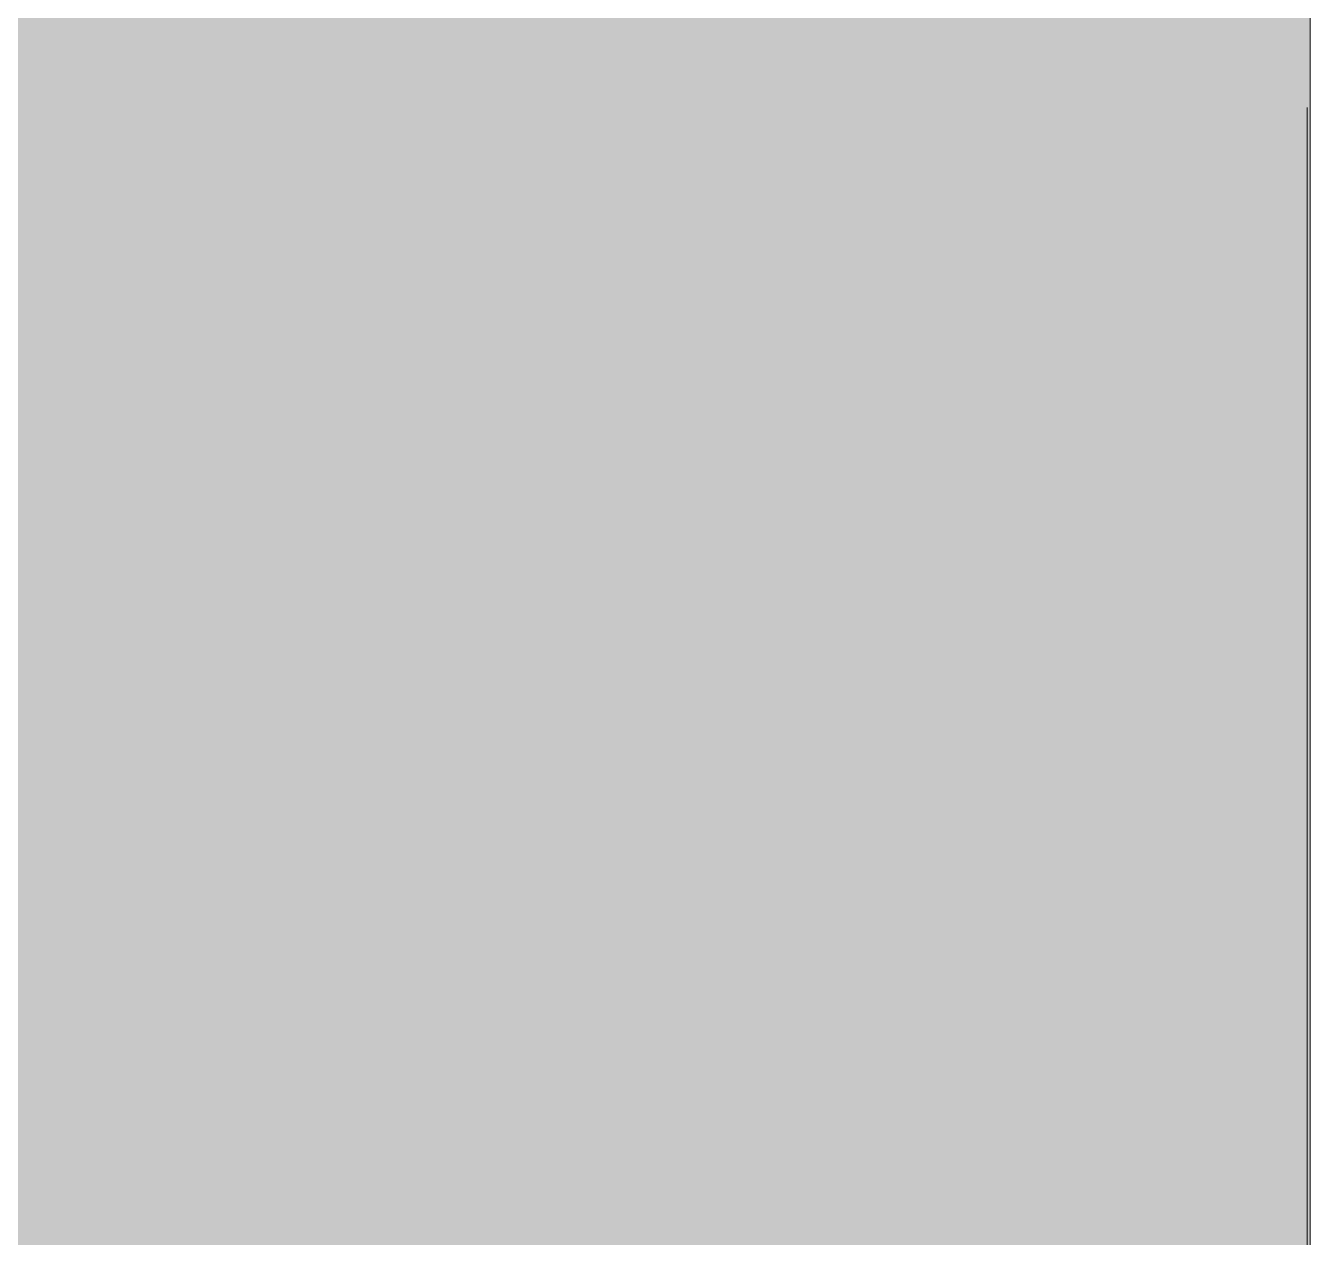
# Model space of a CAD drawing. Header units: millimetres. Extents: x -3817 to 677485, y -22715 to 103890.
# Drawn here: x -308.775 to -305.467, y -19583.926 to -19580.806 of the extents above; entities that cross this region are included whole.
import ezdxf

# ---------------------------------------------------------------- set-up
doc = ezdxf.new("R2010")
doc.units = ezdxf.units.MM
doc.layers.add('PDF _Геометрия', color=7, linetype='Continuous', true_color=0x1d1d1d)
doc.layers.add('PDF _Сплошная заливка', color=7, linetype='Continuous', true_color=0xffffff)

msp = doc.modelspace()

# ---------------------------------------------------------------- hatches: boundary and pattern name
at = {"layer": 'PDF _Сплошная заливка', "transparency": 33554559}
h = msp.add_hatch(color=256, dxfattribs=at)
h.paths.add_polyline_path([(-345.78, -19602.5344), (-305.4665, -19602.5344), (-305.4665, -19522.1436), (-321.3399, -19522.1436), (-321.4108, -19521.6416), (-332.749, -19521.6416), (-332.749, -19522.1436), (-348.7721, -19522.1436), (-348.7721, -19563.087), (-349.087, -19563.087), (-349.087, -19599.7688), (-345.78, -19599.7763), (-345.78, -19601.8635)], flags=0)
h.paths.add_polyline_path([(-332.3553, -19520.4054), (-321.3399, -19520.4054), (-321.4108, -19520.2539), (-332.749, -19520.2539), (-332.749, -19520.4054), (-332.434, -19520.4054)], flags=0)

# ---------------------------------------------------------------- linework, layer by layer
at = {"layer": 'PDF _Геометрия', "color": 253, "lineweight": 9, "true_color": 0xaaaaaa}
msp.add_lwpolyline([(-349.087, -19563.087), (-349.087, -19599.7688), (-345.78, -19599.7688), (-345.78, -19602.5344), (-318.0645, -19602.5344), (-305.4665, -19602.5344), (-305.4665, -19522.1436), (-321.3399, -19522.1436), (-321.3399, -19521.6416)], dxfattribs=at)
at = {"layer": 'PDF _Геометрия', "color": 7, "lineweight": 9}
for points in [[(-305.4743, -19581.0162), (-305.4743, -19584.1073), (-305.4743, -19584.0251), (-305.4743, -19583.9297), (-305.4743, -19583.8277), (-305.4743, -19583.7257), (-305.4743, -19583.6301), (-305.4743, -19583.5477), (-305.4743, -19583.4138), (-305.4743, -19583.32), (-305.4743, -19583.2532), (-305.4743, -19583.2003), (-305.4743, -19583.1484), (-305.4743, -19583.0843), (-305.4743, -19583.0024), (-305.4743, -19582.9175), (-305.4743, -19582.8307), (-305.4743, -19582.7432), (-305.4743, -19582.6561), (-305.4743, -19582.5708), (-305.4743, -19582.4883), (-305.4743, -19582.4099)], [(-305.4743, -19582.3743), (-305.4743, -19582.3742), (-305.4743, -19582.374), (-305.4743, -19582.3738), (-305.4743, -19582.3737), (-305.4743, -19582.3735), (-305.4743, -19582.3733), (-305.4743, -19582.3732), (-305.4743, -19582.373), (-305.4743, -19582.3728), (-305.4743, -19582.3726), (-305.4743, -19582.3725), (-305.4743, -19582.3723), (-305.4743, -19582.3721), (-305.4743, -19582.372), (-305.4743, -19582.3718), (-305.4743, -19582.3716), (-305.4743, -19582.3715), (-305.4743, -19582.3713), (-305.4743, -19582.3711), (-305.4743, -19582.3709), (-305.4743, -19582.3708), (-305.4743, -19582.3706), (-305.4743, -19582.3704), (-305.4743, -19582.3703), (-305.4743, -19582.3701), (-305.4743, -19582.3699), (-305.4743, -19582.3698), (-305.4743, -19582.3696), (-305.4743, -19582.3694), (-305.4743, -19582.3693), (-305.4743, -19582.3691), (-305.4743, -19582.3689), (-305.4743, -19582.3687), (-305.4743, -19582.3686), (-305.4743, -19582.3684), (-305.4743, -19582.3682), (-305.4743, -19582.3681), (-305.4743, -19582.3679), (-305.4743, -19582.3677), (-305.4743, -19582.3676), (-305.4743, -19582.3674), (-305.4743, -19582.3672), (-305.4743, -19582.367), (-305.4743, -19582.3669), (-305.4743, -19582.3667), (-305.4743, -19582.3665), (-305.4743, -19582.3664), (-305.4743, -19582.3662), (-305.4743, -19582.366), (-305.4743, -19582.3659), (-305.4743, -19582.3657), (-305.4743, -19582.3655), (-305.4743, -19582.3654), (-305.4743, -19582.3652), (-305.4743, -19582.3649), (-305.4743, -19582.3648), (-305.4743, -19582.3646), (-305.4743, -19582.3644), (-305.4743, -19582.3642), (-305.4743, -19582.3641), (-305.4743, -19582.3639), (-305.4743, -19582.3637), (-305.4743, -19582.3636), (-305.4743, -19582.3634), (-305.4743, -19582.3632), (-305.4743, -19582.3631), (-305.4743, -19582.3629), (-305.4743, -19582.3627), (-305.4743, -19582.3626), (-305.4743, -19582.3624), (-305.4743, -19582.3621), (-305.4743, -19582.362), (-305.4743, -19582.3618), (-305.4743, -19582.3616), (-305.4743, -19582.3615), (-305.4743, -19582.3613), (-305.4743, -19582.3611), (-305.4743, -19582.3609), (-305.4743, -19582.3608), (-305.4743, -19582.3606), (-305.4743, -19582.3604), (-305.4743, -19582.3603), (-305.4743, -19582.3601), (-305.4743, -19582.3598), (-305.4743, -19582.3597), (-305.4743, -19582.3595), (-305.4743, -19582.3593), (-305.4743, -19582.3592), (-305.4743, -19582.359), (-305.4743, -19582.3588), (-305.4743, -19582.3587), (-305.4743, -19582.3585), (-305.4743, -19582.3583), (-305.4743, -19582.3581), (-305.4743, -19582.3579), (-305.4743, -19582.3577), (-305.4743, -19582.3576), (-305.4743, -19582.3574), (-305.4743, -19582.3572), (-305.4743, -19582.357), (-305.4743, -19582.3569), (-305.4743, -19582.3567), (-305.4743, -19582.3565), (-305.4743, -19582.3563), (-305.4743, -19582.3561), (-305.4743, -19582.3559), (-305.4743, -19582.3558), (-305.4743, -19582.3556), (-305.4743, -19582.3554), (-305.4743, -19582.3553), (-305.4743, -19582.355), (-305.4743, -19582.3548), (-305.4743, -19582.3547), (-305.4743, -19582.3545), (-305.4743, -19582.3543), (-305.4743, -19582.3542), (-305.4743, -19582.354), (-305.4743, -19582.3537), (-305.4743, -19582.3536), (-305.4743, -19582.3534), (-305.4743, -19582.3532), (-305.4743, -19582.3531), (-305.4743, -19582.3529), (-305.4743, -19582.3527), (-305.4743, -19582.3525), (-305.4743, -19582.3523), (-305.4743, -19582.3521), (-305.4743, -19582.352), (-305.4743, -19582.3518), (-305.4743, -19582.3516), (-305.4743, -19582.3514), (-305.4743, -19582.3512), (-305.4743, -19582.351), (-305.4743, -19582.3509), (-305.4743, -19582.3507), (-305.4743, -19582.3505), (-305.4743, -19582.3503), (-305.4743, -19582.3501), (-305.4743, -19582.3499), (-305.4743, -19582.3498), (-305.4743, -19582.3496), (-305.4743, -19582.3494), (-305.4743, -19582.3492), (-305.4743, -19582.349), (-305.4743, -19582.3488), (-305.4743, -19582.3487), (-305.4743, -19582.3485), (-305.4743, -19582.3483), (-305.4743, -19582.3481), (-305.4743, -19582.3479), (-305.4743, -19582.3477), (-305.4743, -19582.3475), (-305.4743, -19582.3474), (-305.4743, -19582.3471), (-305.4743, -19582.347), (-305.4743, -19582.3468), (-305.4743, -19582.3466), (-305.4743, -19582.3464), (-305.4743, -19582.3462), (-305.4743, -19582.346), (-305.4743, -19582.3459), (-305.4743, -19582.3457), (-305.4743, -19582.3455), (-305.4743, -19582.3453), (-305.4743, -19582.3451), (-305.4743, -19582.3449), (-305.4743, -19582.3448), (-305.4743, -19582.3445), (-305.4743, -19582.3443), (-305.4743, -19582.3442), (-305.4743, -19582.344), (-305.4743, -19582.3438), (-305.4743, -19582.3436), (-305.4743, -19582.3434), (-305.4743, -19582.3432), (-305.4743, -19582.3431), (-305.4743, -19582.3429), (-305.4743, -19582.3426), (-305.4743, -19582.3425), (-305.4743, -19582.3423), (-305.4743, -19582.3421), (-305.4743, -19582.3419), (-305.4743, -19582.3417), (-305.4743, -19582.3415), (-305.4743, -19582.3414), (-305.4743, -19582.3411), (-305.4743, -19582.3409), (-305.4743, -19582.3408), (-305.4743, -19582.3406), (-305.4743, -19582.3403), (-305.4743, -19582.3402), (-305.4743, -19582.34), (-305.4743, -19582.3398), (-305.4743, -19582.3396), (-305.4743, -19582.3394), (-305.4743, -19582.3392), (-305.4743, -19582.3391), (-305.4743, -19582.3388), (-305.4743, -19582.3386), (-305.4743, -19582.3385), (-305.4743, -19582.3383), (-305.4743, -19582.3381), (-305.4743, -19582.3379), (-305.4743, -19582.3377), (-305.4743, -19582.3375), (-305.4743, -19582.3373), (-305.4743, -19582.3371), (-305.4743, -19582.337), (-305.4743, -19582.3367), (-305.4743, -19582.3365), (-305.4743, -19582.3364), (-305.4743, -19582.3362), (-305.4743, -19582.3359), (-305.4743, -19582.3358), (-305.4743, -19582.3356), (-305.4743, -19582.3354), (-305.4743, -19582.3352), (-305.4743, -19582.335), (-305.4743, -19582.3348), (-305.4743, -19582.3346), (-305.4743, -19582.3344), (-305.4743, -19582.3342), (-305.4743, -19582.3341), (-305.4743, -19582.3338), (-305.4743, -19582.3336), (-305.4743, -19582.3335), (-305.4743, -19582.3332), (-305.4743, -19582.3331), (-305.4743, -19582.3329), (-305.4743, -19582.3326), (-305.4743, -19582.3325), (-305.4743, -19582.3323), (-305.4743, -19582.3321), (-305.4743, -19582.3319), (-305.4743, -19582.3317), (-305.4743, -19582.3315), (-305.4743, -19582.3313), (-305.4743, -19582.3311), (-305.4743, -19582.3309), (-305.4743, -19582.3307), (-305.4743, -19582.3305), (-305.4743, -19582.3303), (-305.4743, -19582.3301), (-305.4743, -19582.3299), (-305.4743, -19582.3297), (-305.4743, -19582.3295), (-305.4743, -19582.3293), (-305.4743, -19582.3292), (-305.4743, -19582.3289), (-305.4743, -19582.3287), (-305.4743, -19582.3286), (-305.4743, -19582.3283), (-305.4743, -19582.3281), (-305.4743, -19582.328), (-305.4743, -19582.3277), (-305.4743, -19582.3275), (-305.4743, -19582.3274), (-305.4743, -19582.3271), (-305.4743, -19582.3269), (-305.4743, -19582.3268), (-305.4743, -19582.3265), (-305.4743, -19582.3264), (-305.4743, -19582.3262), (-305.4743, -19582.3259), (-305.4743, -19582.3258), (-305.4743, -19582.3256), (-305.4743, -19582.3253), (-305.4743, -19582.3252), (-305.4743, -19582.325), (-305.4743, -19582.3247), (-305.4743, -19582.3246), (-305.4743, -19582.3243), (-305.4743, -19582.3242), (-305.4743, -19582.324), (-305.4743, -19582.3237), (-305.4743, -19582.3236), (-305.4743, -19582.3234), (-305.4743, -19582.3231), (-305.4743, -19582.323), (-305.4743, -19582.3228), (-305.4743, -19582.3225), (-305.4743, -19582.3224), (-305.4743, -19582.3221), (-305.4743, -19582.3219), (-305.4743, -19582.3218), (-305.4743, -19582.3215), (-305.4743, -19582.3214), (-305.4743, -19582.3211), (-305.4743, -19582.3209), (-305.4743, -19582.3208), (-305.4743, -19582.3205), (-305.4743, -19582.3203), (-305.4743, -19582.3202), (-305.4743, -19582.3199), (-305.4743, -19582.3197), (-305.4743, -19582.3195), (-305.4743, -19582.3193), (-305.4743, -19582.3192), (-305.4743, -19582.3189), (-305.4743, -19582.3187), (-305.4743, -19582.3185), (-305.4743, -19582.3183), (-305.4743, -19582.3181), (-305.4743, -19582.3179), (-305.4743, -19582.3177), (-305.4743, -19582.3175), (-305.4743, -19582.3173), (-305.4743, -19582.3171), (-305.4743, -19582.3169), (-305.4743, -19582.3167), (-305.4743, -19582.3164), (-305.4743, -19582.3163), (-305.4743, -19582.316), (-305.4743, -19582.3158), (-305.4743, -19582.3157), (-305.4743, -19582.3154), (-305.4743, -19582.3153), (-305.4743, -19582.315), (-305.4743, -19582.3148), (-305.4743, -19582.3147), (-305.4743, -19582.3144), (-305.4743, -19582.3142), (-305.4743, -19582.314), (-305.4743, -19582.3138), (-305.4743, -19582.3136), (-305.4743, -19582.3134), (-305.4743, -19582.3131), (-305.4743, -19582.313), (-305.4743, -19582.3128), (-305.4743, -19582.3125), (-305.4743, -19582.3124), (-305.4743, -19582.3121), (-305.4743, -19582.3119), (-305.4743, -19582.3117), (-305.4743, -19582.3115), (-305.4743, -19582.3113), (-305.4743, -19582.3111), (-305.4743, -19582.3109), (-305.4743, -19582.3107), (-305.4743, -19582.3105), (-305.4743, -19582.3103), (-305.4743, -19582.3101), (-305.4743, -19582.3098), (-305.4743, -19582.3097), (-305.4743, -19582.3094), (-305.4743, -19582.3092), (-305.4743, -19582.309), (-305.4743, -19582.3088), (-305.4743, -19582.3086), (-305.4743, -19582.3084), (-305.4743, -19582.3082), (-305.4743, -19582.308), (-305.4743, -19582.3078), (-305.4743, -19582.3075), (-305.4743, -19582.3074), (-305.4743, -19582.3071), (-305.4743, -19582.3069), (-305.4743, -19582.3067), (-305.4743, -19582.3065), (-305.4743, -19582.3063), (-305.4743, -19582.3061), (-305.4743, -19582.3058), (-305.4743, -19582.3057), (-305.4743, -19582.3054), (-305.4743, -19582.3052), (-305.4743, -19582.305), (-305.4743, -19582.3048), (-305.4743, -19582.3046), (-305.4743, -19582.3044), (-305.4743, -19582.3041), (-305.4743, -19582.304), (-305.4743, -19582.3037), (-305.4743, -19582.3036), (-305.4743, -19582.3033), (-305.4743, -19582.3031), (-305.4743, -19582.3029), (-305.4743, -19582.3027), (-305.4743, -19582.3025), (-305.4743, -19582.3023), (-305.4743, -19582.302), (-305.4743, -19582.3019), (-305.4743, -19582.3016), (-305.4743, -19582.3014), (-305.4743, -19582.3012), (-305.4743, -19582.301), (-305.4743, -19582.3008), (-305.4743, -19582.3006), (-305.4743, -19582.3003), (-305.4743, -19582.3002), (-305.4743, -19582.2999), (-305.4743, -19582.2997), (-305.4743, -19582.2995), (-305.4743, -19582.2993), (-305.4743, -19582.2991), (-305.4743, -19582.2989), (-305.4743, -19582.2986), (-305.4743, -19582.2985), (-305.4743, -19582.2982), (-305.4743, -19582.298), (-305.4743, -19582.2978), (-305.4743, -19582.2975), (-305.4743, -19582.2974), (-305.4743, -19582.2971), (-305.4743, -19582.2969), (-305.4743, -19582.2967), (-305.4743, -19582.2965), (-305.4743, -19582.2963), (-305.4743, -19582.2961), (-305.4743, -19582.2958), (-305.4743, -19582.2957), (-305.4743, -19582.2954), (-305.4743, -19582.2952), (-305.4743, -19582.295), (-305.4743, -19582.2947), (-305.4743, -19582.2946), (-305.4743, -19582.2943), (-305.4743, -19582.2941), (-305.4743, -19582.2939), (-305.4743, -19582.2937), (-305.4743, -19582.2935), (-305.4743, -19582.2932), (-305.4743, -19582.293), (-305.4743, -19582.2928), (-305.4743, -19582.2926), (-305.4743, -19582.2924), (-305.4743, -19582.2922), (-305.4743, -19582.2919), (-305.4743, -19582.2917), (-305.4743, -19582.2915), (-305.4743, -19582.2913), (-305.4743, -19582.2911), (-305.4743, -19582.2908), (-305.4743, -19582.2907), (-305.4743, -19582.2904), (-305.4743, -19582.2902), (-305.4743, -19582.29), (-305.4743, -19582.2897), (-305.4743, -19582.2896), (-305.4743, -19582.2893), (-305.4743, -19582.2891), (-305.4743, -19582.2889), (-305.4743, -19582.2886), (-305.4743, -19582.2885), (-305.4743, -19582.2882), (-305.4743, -19582.288), (-305.4743, -19582.2878), (-305.4743, -19582.2875), (-305.4743, -19582.2874), (-305.4743, -19582.2871), (-305.4743, -19582.2869), (-305.4743, -19582.2867), (-305.4743, -19582.2864), (-305.4743, -19582.2863), (-305.4743, -19582.286), (-305.4743, -19582.2858), (-305.4743, -19582.2856), (-305.4743, -19582.2853), (-305.4743, -19582.2852), (-305.4743, -19582.2849), (-305.4743, -19582.2846), (-305.4743, -19582.2845), (-305.4743, -19582.2842), (-305.4743, -19582.2841), (-305.4743, -19582.2838), (-305.4743, -19582.2835), (-305.4743, -19582.2834), (-305.4743, -19582.2831), (-305.4743, -19582.283), (-305.4743, -19582.2827), (-305.4743, -19582.2824), (-305.4743, -19582.2823), (-305.4743, -19582.282), (-305.4743, -19582.2818), (-305.4743, -19582.2816), (-305.4743, -19582.2813), (-305.4743, -19582.2812), (-305.4743, -19582.2809), (-305.4743, -19582.2807), (-305.4743, -19582.2805), (-305.4743, -19582.2802), (-305.4743, -19582.28), (-305.4743, -19582.2798), (-305.4743, -19582.2796), (-305.4743, -19582.2793), (-305.4743, -19582.2791), (-305.4743, -19582.2789), (-305.4743, -19582.2786), (-305.4743, -19582.2785), (-305.4743, -19582.2782), (-305.4743, -19582.278), (-305.4743, -19582.2778), (-305.4743, -19582.2775), (-305.4743, -19582.2774), (-305.4743, -19582.2771), (-305.4743, -19582.2769), (-305.4743, -19582.2767), (-305.4743, -19582.2764), (-305.4743, -19582.2762), (-305.4743, -19582.276), (-305.4743, -19582.2757), (-305.4743, -19582.2755), (-305.4743, -19582.2753), (-305.4743, -19582.2751), (-305.4743, -19582.2748), (-305.4743, -19582.2746), (-305.4743, -19582.2744), (-305.4743, -19582.2741), (-305.4743, -19582.274), (-305.4743, -19582.2737), (-305.4743, -19582.2735), (-305.4743, -19582.2733), (-305.4743, -19582.273), (-305.4743, -19582.2728), (-305.4743, -19582.2725), (-305.4743, -19582.2724), (-305.4743, -19582.2721), (-305.4743, -19582.2718), (-305.4743, -19582.2717), (-305.4743, -19582.2714), (-305.4743, -19582.2712), (-305.4743, -19582.271), (-305.4743, -19582.2707), (-305.4743, -19582.2705), (-305.4743, -19582.2703), (-305.4743, -19582.2701), (-305.4743, -19582.2698), (-305.4743, -19582.2696), (-305.4743, -19582.2694), (-305.4743, -19582.2691), (-305.4743, -19582.2689), (-305.4743, -19582.2687), (-305.4743, -19582.2685), (-305.4743, -19582.2682), (-305.4743, -19582.268), (-305.4743, -19582.2678), (-305.4743, -19582.2675), (-305.4743, -19582.2673), (-305.4743, -19582.2671), (-305.4743, -19582.2668), (-305.4743, -19582.2666), (-305.4743, -19582.2664), (-305.4743, -19582.2672), (-305.4743, -19582.268), (-305.4743, -19582.2688), (-305.4743, -19582.2696), (-305.4743, -19582.2704), (-305.4743, -19582.2713), (-305.4743, -19582.272), (-305.4743, -19582.2729), (-305.4743, -19582.2736), (-305.4743, -19582.2745), (-305.4743, -19582.2752), (-305.4743, -19582.2761), (-305.4743, -19582.2769), (-305.4743, -19582.2776), (-305.4743, -19582.2785), (-305.4743, -19582.2792), (-305.4743, -19582.28), (-305.4743, -19582.2808), (-305.4743, -19582.2816), (-305.4743, -19582.2824), (-305.4743, -19582.2832), (-305.4743, -19582.284), (-305.4743, -19582.2847), (-305.4743, -19582.2855), (-305.4743, -19582.2863), (-305.4743, -19582.2871), (-305.4743, -19582.2879), (-305.4743, -19582.2886), (-305.4743, -19582.2894), (-305.4743, -19582.2902), (-305.4743, -19582.2909), (-305.4743, -19582.2918), (-305.4743, -19582.2925), (-305.4743, -19582.2933), (-305.4743, -19582.2941), (-305.4743, -19582.2948), (-305.4743, -19582.2956), (-305.4743, -19582.2963), (-305.4743, -19582.2971), (-305.4743, -19582.2979), (-305.4743, -19582.2986), (-305.4743, -19582.2994), (-305.4743, -19582.3001), (-305.4743, -19582.3008), (-305.4743, -19582.3016), (-305.4743, -19582.3024), (-305.4743, -19582.3031), (-305.4743, -19582.3039), (-305.4743, -19582.3047), (-305.4743, -19582.3053), (-305.4743, -19582.3061), (-305.4743, -19582.3069), (-305.4743, -19582.3076), (-305.4743, -19582.3083), (-305.4743, -19582.3091), (-305.4743, -19582.3098), (-305.4743, -19582.3105), (-305.4743, -19582.3113), (-305.4743, -19582.312), (-305.4743, -19582.3127), (-305.4743, -19582.3135), (-305.4743, -19582.3142), (-305.4743, -19582.3149), (-305.4743, -19582.3157), (-305.4743, -19582.3164), (-305.4743, -19582.3171), (-305.4743, -19582.3178), (-305.4743, -19582.3186), (-305.4743, -19582.3192), (-305.4743, -19582.32), (-305.4743, -19582.3207), (-305.4743, -19582.3214), (-305.4743, -19582.3221), (-305.4743, -19582.3228), (-305.4743, -19582.3236), (-305.4743, -19582.3242), (-305.4743, -19582.3249), (-305.4743, -19582.3257), (-305.4743, -19582.3264), (-305.4743, -19582.327), (-305.4743, -19582.3278), (-305.4743, -19582.3285), (-305.4743, -19582.3292), (-305.4743, -19582.3298), (-305.4743, -19582.3305), (-305.4743, -19582.3313), (-305.4743, -19582.332), (-305.4743, -19582.3326), (-305.4743, -19582.3333), (-305.4743, -19582.334), (-305.4743, -19582.3347), (-305.4743, -19582.3353), (-305.4743, -19582.336), (-305.4743, -19582.3367), (-305.4743, -19582.3374), (-305.4743, -19582.3381), (-305.4743, -19582.3387), (-305.4743, -19582.3394), (-305.4743, -19582.3401), (-305.4743, -19582.3408), (-305.4743, -19582.3414), (-305.4743, -19582.3421), (-305.4743, -19582.3428), (-305.4743, -19582.3435), (-305.4743, -19582.3442), (-305.4743, -19582.3448), (-305.4743, -19582.3454), (-305.4743, -19582.3461), (-305.4743, -19582.3468), (-305.4743, -19582.3475), (-305.4743, -19582.3481), (-305.4743, -19582.3487), (-305.4743, -19582.3494), (-305.4743, -19582.35), (-305.4743, -19582.3507), (-305.4743, -19582.3514), (-305.4743, -19582.352), (-305.4743, -19582.3526), (-305.4743, -19582.3533), (-305.4743, -19582.3539), (-305.4743, -19582.3546), (-305.4743, -19582.3552), (-305.4743, -19582.3559), (-305.4743, -19582.3565), (-305.4743, -19582.3571), (-305.4743, -19582.3577), (-305.4743, -19582.3584), (-305.4743, -19582.359), (-305.4743, -19582.3596), (-305.4743, -19582.3603), (-305.4743, -19582.3609), (-305.4743, -19582.3615), (-305.4743, -19582.3621), (-305.4743, -19582.3627), (-305.4743, -19582.3634), (-305.4743, -19582.364), (-305.4743, -19582.3646), (-305.4743, -19582.3652), (-305.4743, -19582.3659), (-305.4743, -19582.3665), (-305.4743, -19582.367), (-305.4743, -19582.3676), (-305.4743, -19582.3682), (-305.4743, -19582.3688), (-305.4743, -19582.3694), (-305.4743, -19582.3701), (-305.4743, -19582.3707), (-305.4743, -19582.3713), (-305.4743, -19582.3719), (-305.4743, -19582.3725), (-305.4743, -19582.3731), (-305.4743, -19582.3737), (-305.4743, -19582.3743), (-305.4743, -19582.3748), (-305.4743, -19582.3754), (-305.4743, -19582.3759), (-305.4743, -19582.3765), (-305.4743, -19582.3771), (-305.4743, -19582.3777), (-305.4743, -19582.3783), (-305.4743, -19582.3789), (-305.4743, -19582.3794), (-305.4743, -19582.38), (-305.4743, -19582.3806), (-305.4743, -19582.3812), (-305.4743, -19582.3817), (-305.4743, -19582.3823), (-305.4743, -19582.3829), (-305.4743, -19582.3834), (-305.4743, -19582.384), (-305.4743, -19582.3846), (-305.4743, -19582.3851), (-305.4743, -19582.3857), (-305.4743, -19582.3862), (-305.4743, -19582.3868), (-305.4743, -19582.3873), (-305.4743, -19582.3879), (-305.4743, -19582.3884), (-305.4743, -19582.389), (-305.4743, -19582.3895), (-305.4743, -19582.3901), (-305.4743, -19582.3906), (-305.4743, -19582.3911), (-305.4743, -19582.3917), (-305.4743, -19582.3922), (-305.4743, -19582.3927), (-305.4743, -19582.3933), (-305.4743, -19582.3938), (-305.4743, -19582.3943), (-305.4743, -19582.3949), (-305.4743, -19582.3954), (-305.4743, -19582.396), (-305.4743, -19582.3965), (-305.4743, -19582.397), (-305.4743, -19582.3975), (-305.4743, -19582.398), (-305.4743, -19582.3986), (-305.4743, -19582.3991), (-305.4743, -19582.3996), (-305.4743, -19582.4001), (-305.4743, -19582.4006), (-305.4743, -19582.4011), (-305.4743, -19582.4016), (-305.4743, -19582.4021), (-305.4743, -19582.4027), (-305.4743, -19582.4032), (-305.4743, -19582.4036), (-305.4743, -19582.4041), (-305.4743, -19582.4046), (-305.4743, -19582.4051), (-305.4743, -19582.4056), (-305.4743, -19582.4061), (-305.4743, -19582.4065), (-305.4743, -19582.4071), (-305.4743, -19582.4076), (-305.4743, -19582.4081), (-305.4743, -19582.4085), (-305.4743, -19582.409), (-305.4743, -19582.4095), (-305.4743, -19582.4099), (-305.4743, -19582.4883), (-305.4743, -19582.5708), (-305.4743, -19582.6561), (-305.4743, -19582.7432), (-305.4743, -19582.8307), (-305.4743, -19582.9175), (-305.4743, -19583.0024), (-305.4743, -19583.0843), (-305.4743, -19583.1484), (-305.4743, -19583.2003), (-305.4743, -19583.2532), (-305.4743, -19583.32), (-305.4743, -19583.4138), (-305.4743, -19583.5477), (-305.4743, -19583.5482), (-305.4743, -19583.5487), (-305.4743, -19583.5491), (-305.4743, -19583.5496), (-305.4743, -19583.55), (-305.4743, -19583.5505), (-305.4743, -19583.551), (-305.4743, -19583.5514), (-305.4743, -19583.5519), (-305.4743, -19583.5523), (-305.4743, -19583.5528), (-305.4743, -19583.5532), (-305.4743, -19583.5538), (-305.4743, -19583.5542), (-305.4743, -19583.5547), (-305.4743, -19583.5552), (-305.4743, -19583.5556), (-305.4743, -19583.5561), (-305.4743, -19583.5566), (-305.4743, -19583.5571), (-305.4743, -19583.5575), (-305.4743, -19583.558), (-305.4743, -19583.5585), (-305.4743, -19583.5589), (-305.4743, -19583.5594), (-305.4743, -19583.5599), (-305.4743, -19583.5604), (-305.4743, -19583.5609), (-305.4743, -19583.5613), (-305.4743, -19583.5618), (-305.4743, -19583.5623), (-305.4743, -19583.5627), (-305.4743, -19583.5633), (-305.4743, -19583.5638), (-305.4743, -19583.5642), (-305.4743, -19583.5647), (-305.4743, -19583.5652), (-305.4743, -19583.5657), (-305.4743, -19583.5661), (-305.4743, -19583.5666), (-305.4743, -19583.5672), (-305.4743, -19583.5677), (-305.4743, -19583.5681), (-305.4743, -19583.5686), (-305.4743, -19583.5691), (-305.4743, -19583.5696), (-305.4743, -19583.5701), (-305.4743, -19583.5705), (-305.4743, -19583.571), (-305.4743, -19583.5716), (-305.4743, -19583.5721), (-305.4743, -19583.5726), (-305.4743, -19583.573), (-305.4743, -19583.5735), (-305.4743, -19583.574), (-305.4743, -19583.5745), (-305.4743, -19583.575), (-305.4743, -19583.5755), (-305.4743, -19583.5761), (-305.4743, -19583.5766), (-305.4743, -19583.5771), (-305.4743, -19583.5775), (-305.4743, -19583.578), (-305.4743, -19583.5785), (-305.4743, -19583.579), (-305.4743, -19583.5795), (-305.4743, -19583.58), (-305.4743, -19583.5805), (-305.4743, -19583.5811), (-305.4743, -19583.5816), (-305.4743, -19583.5821), (-305.4743, -19583.5826), (-305.4743, -19583.5831), (-305.4743, -19583.5836), (-305.4743, -19583.5841), (-305.4743, -19583.5846), (-305.4743, -19583.5851), (-305.4743, -19583.5856), (-305.4743, -19583.5861), (-305.4743, -19583.5866), (-305.4743, -19583.5872), (-305.4743, -19583.5877), (-305.4743, -19583.5883), (-305.4743, -19583.5888), (-305.4743, -19583.5893), (-305.4743, -19583.5898), (-305.4743, -19583.5903), (-305.4743, -19583.5908), (-305.4743, -19583.5913), (-305.4743, -19583.5918), (-305.4743, -19583.5924), (-305.4743, -19583.5929), (-305.4743, -19583.5934), (-305.4743, -19583.5939), (-305.4743, -19583.5944), (-305.4743, -19583.595), (-305.4743, -19583.5955), (-305.4743, -19583.5961), (-305.4743, -19583.5966), (-305.4743, -19583.5971), (-305.4743, -19583.5976), (-305.4743, -19583.5982), (-305.4743, -19583.5987), (-305.4743, -19583.5992), (-305.4743, -19583.5997), (-305.4743, -19583.6002), (-305.4743, -19583.6008), (-305.4743, -19583.6013), (-305.4743, -19583.6018), (-305.4743, -19583.6024), (-305.4743, -19583.6029), (-305.4743, -19583.6034), (-305.4743, -19583.6039), (-305.4743, -19583.6045), (-305.4743, -19583.605), (-305.4743, -19583.6056), (-305.4743, -19583.6061), (-305.4743, -19583.6067), (-305.4743, -19583.6072), (-305.4743, -19583.6078), (-305.4743, -19583.6083), (-305.4743, -19583.6088), (-305.4743, -19583.6094), (-305.4743, -19583.6099), (-305.4743, -19583.6104), (-305.4743, -19583.611), (-305.4743, -19583.6115), (-305.4743, -19583.6121), (-305.4743, -19583.6126), (-305.4743, -19583.6131), (-305.4743, -19583.6137), (-305.4743, -19583.6142), (-305.4743, -19583.6148), (-305.4743, -19583.6153), (-305.4743, -19583.6159), (-305.4743, -19583.6164), (-305.4743, -19583.617), (-305.4743, -19583.6175), (-305.4743, -19583.618), (-305.4743, -19583.6186), (-305.4743, -19583.6191), (-305.4743, -19583.6197), (-305.4743, -19583.6202), (-305.4743, -19583.6208), (-305.4743, -19583.6213), (-305.4743, -19583.6219), (-305.4743, -19583.6224), (-305.4743, -19583.623), (-305.4743, -19583.6235), (-305.4743, -19583.6241), (-305.4743, -19583.6247), (-305.4743, -19583.6252), (-305.4743, -19583.6258), (-305.4743, -19583.6263), (-305.4743, -19583.6269), (-305.4743, -19583.6274), (-305.4743, -19583.628), (-305.4743, -19583.6286), (-305.4743, -19583.6291), (-305.4743, -19583.6297), (-305.4743, -19583.6302), (-305.4743, -19583.6308), (-305.4743, -19583.6314), (-305.4743, -19583.6319), (-305.4743, -19583.6325), (-305.4743, -19583.633), (-305.4743, -19583.6336), (-305.4743, -19583.6342), (-305.4743, -19583.6347), (-305.4743, -19583.6353), (-305.4743, -19583.6359), (-305.4743, -19583.6364), (-305.4743, -19583.637), (-305.4743, -19583.6376), (-305.4743, -19583.6381), (-305.4743, -19583.6387), (-305.4743, -19583.6393), (-305.4743, -19583.6398), (-305.4743, -19583.6404), (-305.4743, -19583.641), (-305.4743, -19583.6416), (-305.4743, -19583.6421), (-305.4743, -19583.6427), (-305.4743, -19583.6433), (-305.4743, -19583.6439), (-305.4743, -19583.6444), (-305.4743, -19583.645), (-305.4743, -19583.6456), (-305.4743, -19583.6462), (-305.4743, -19583.6467), (-305.4743, -19583.6473), (-305.4743, -19583.6479), (-305.4743, -19583.6484), (-305.4743, -19583.649), (-305.4743, -19583.6495), (-305.4743, -19583.6501), (-305.4743, -19583.6507), (-305.4743, -19583.6513), (-305.4743, -19583.6519), (-305.4743, -19583.6524), (-305.4743, -19583.653), (-305.4743, -19583.6536), (-305.4743, -19583.6542), (-305.4743, -19583.6548), (-305.4743, -19583.6554), (-305.4743, -19583.6559), (-305.4743, -19583.6565), (-305.4743, -19583.6571), (-305.4743, -19583.6577), (-305.4743, -19583.6583), (-305.4743, -19583.6589), (-305.4743, -19583.6595), (-305.4743, -19583.6601), (-305.4743, -19583.6606), (-305.4743, -19583.6612), (-305.4743, -19583.6618), (-305.4743, -19583.6623), (-305.4743, -19583.6629), (-305.4743, -19583.6635), (-305.4743, -19583.6641), (-305.4743, -19583.6647), (-305.4743, -19583.6653), (-305.4743, -19583.6659), (-305.4743, -19583.6665), (-305.4743, -19583.6671), (-305.4743, -19583.6677), (-305.4743, -19583.6682), (-305.4743, -19583.6688), (-305.4743, -19583.6694), (-305.4743, -19583.67), (-305.4743, -19583.6706), (-305.4743, -19583.6712), (-305.4743, -19583.6718), (-305.4743, -19583.6724), (-305.4743, -19583.6729), (-305.4743, -19583.6735), (-305.4743, -19583.6741), (-305.4743, -19583.6747), (-305.4743, -19583.6753), (-305.4743, -19583.6759), (-305.4743, -19583.6765), (-305.4743, -19583.6771), (-305.4743, -19583.6777), (-305.4743, -19583.6783), (-305.4743, -19583.679), (-305.4743, -19583.6796), (-305.4743, -19583.6802), (-305.4743, -19583.6807), (-305.4743, -19583.6813), (-305.4743, -19583.6819), (-305.4743, -19583.6825), (-305.4743, -19583.6831), (-305.4743, -19583.6837), (-305.4743, -19583.6843), (-305.4743, -19583.6849), (-305.4743, -19583.6855), (-305.4743, -19583.6861), (-305.4743, -19583.6867), (-305.4743, -19583.6874), (-305.4743, -19583.6879), (-305.4743, -19583.6885), (-305.4743, -19583.6891), (-305.4743, -19583.6897), (-305.4743, -19583.6903), (-305.4743, -19583.6909), (-305.4743, -19583.6915), (-305.4743, -19583.6921), (-305.4743, -19583.6928), (-305.4743, -19583.6934), (-305.4743, -19583.694), (-305.4743, -19583.6946), (-305.4743, -19583.6952), (-305.4743, -19583.6957), (-305.4743, -19583.6964), (-305.4743, -19583.697), (-305.4743, -19583.6976), (-305.4743, -19583.6982), (-305.4743, -19583.6988), (-305.4743, -19583.6994), (-305.4743, -19583.7001), (-305.4743, -19583.7007), (-305.4743, -19583.7013), (-305.4743, -19583.7019), (-305.4743, -19583.7024), (-305.4743, -19583.7031), (-305.4743, -19583.7037), (-305.4743, -19583.7043), (-305.4743, -19583.7049), (-305.4743, -19583.7055), (-305.4743, -19583.7062), (-305.4743, -19583.7068), (-305.4743, -19583.7074), (-305.4743, -19583.708), (-305.4743, -19583.7086), (-305.4743, -19583.7092), (-305.4743, -19583.7098), (-305.4743, -19583.7104), (-305.4743, -19583.711), (-305.4743, -19583.7117), (-305.4743, -19583.7123), (-305.4743, -19583.7129), (-305.4743, -19583.7135), (-305.4743, -19583.7141), (-305.4743, -19583.7147), (-305.4743, -19583.7153), (-305.4743, -19583.716), (-305.4743, -19583.7166), (-305.4743, -19583.7172), (-305.4743, -19583.7178), (-305.4743, -19583.7185), (-305.4743, -19583.7191), (-305.4743, -19583.7197), (-305.4743, -19583.7203), (-305.4743, -19583.7209), (-305.4743, -19583.7215), (-305.4743, -19583.7222), (-305.4743, -19583.7228), (-305.4743, -19583.7234), (-305.4743, -19583.724), (-305.4743, -19583.7247), (-305.4743, -19583.7252), (-305.4743, -19583.7258), (-305.4743, -19583.7265), (-305.4743, -19583.7271), (-305.4743, -19583.7277), (-305.4743, -19583.7284), (-305.4743, -19583.729), (-305.4743, -19583.7296), (-305.4743, -19583.7302), (-305.4743, -19583.7308), (-305.4743, -19583.7314), (-305.4743, -19583.7321), (-305.4743, -19583.7327), (-305.4743, -19583.7334), (-305.4743, -19583.734), (-305.4743, -19583.7346), (-305.4743, -19583.7353), (-305.4743, -19583.7358), (-305.4743, -19583.7364), (-305.4743, -19583.7371), (-305.4743, -19583.7377), (-305.4743, -19583.7384), (-305.4743, -19583.739), (-305.4743, -19583.7396), (-305.4743, -19583.7403), (-305.4743, -19583.7408), (-305.4743, -19583.7414), (-305.4743, -19583.7421), (-305.4743, -19583.7427), (-305.4743, -19583.7434), (-305.4743, -19583.744), (-305.4743, -19583.7446), (-305.4743, -19583.7453), (-305.4743, -19583.7458), (-305.4743, -19583.7465), (-305.4743, -19583.7471), (-305.4743, -19583.7478), (-305.4743, -19583.7484), (-305.4743, -19583.749), (-305.4743, -19583.7497), (-305.4743, -19583.7503), (-305.4743, -19583.7509), (-305.4743, -19583.7515), (-305.4743, -19583.7522), (-305.4743, -19583.7528), (-305.4743, -19583.7534), (-305.4743, -19583.7541), (-305.4743, -19583.7547), (-305.4743, -19583.7553), (-305.4743, -19583.7559), (-305.4743, -19583.7566), (-305.4743, -19583.7572), (-305.4743, -19583.7579), (-305.4743, -19583.7585), (-305.4743, -19583.7591), (-305.4743, -19583.7598), (-305.4743, -19583.7603), (-305.4743, -19583.761), (-305.4743, -19583.7616), (-305.4743, -19583.7623), (-305.4743, -19583.7629), (-305.4743, -19583.7636), (-305.4743, -19583.7642), (-305.4743, -19583.7648), (-305.4743, -19583.7654), (-305.4743, -19583.7661), (-305.4743, -19583.7667), (-305.4743, -19583.7674), (-305.4743, -19583.768), (-305.4743, -19583.7686), (-305.4743, -19583.7692), (-305.4743, -19583.7698), (-305.4743, -19583.7705), (-305.4743, -19583.7711), (-305.4743, -19583.7718), (-305.4743, -19583.7724), (-305.4743, -19583.7731), (-305.4743, -19583.7737), (-305.4743, -19583.7743), (-305.4743, -19583.7749), (-305.4743, -19583.7756), (-305.4743, -19583.7762), (-305.4743, -19583.7769), (-305.4743, -19583.7775), (-305.4743, -19583.7781), (-305.4743, -19583.7787), (-305.4743, -19583.7794), (-305.4743, -19583.78), (-305.4743, -19583.7807), (-305.4743, -19583.7814), (-305.4743, -19583.782), (-305.4743, -19583.7826), (-305.4743, -19583.7832), (-305.4743, -19583.7839), (-305.4743, -19583.7845), (-305.4743, -19583.7852), (-305.4743, -19583.7858), (-305.4743, -19583.7865), (-305.4743, -19583.787), (-305.4743, -19583.7877), (-305.4743, -19583.7883), (-305.4743, -19583.789), (-305.4743, -19583.7896), (-305.4743, -19583.7903), (-305.4743, -19583.7909), (-305.4743, -19583.7915), (-305.4743, -19583.7921), (-305.4743, -19583.7928), (-305.4743, -19583.7935), (-305.4743, -19583.7941), (-305.4743, -19583.7948), (-305.4743, -19583.7954), (-305.4743, -19583.796), (-305.4743, -19583.7966), (-305.4743, -19583.7973), (-305.4743, -19583.7979), (-305.4743, -19583.7986), (-305.4743, -19583.7992), (-305.4743, -19583.7998), (-305.4743, -19583.8004), (-305.4743, -19583.8011), (-305.4743, -19583.8018), (-305.4743, -19583.8024), (-305.4743, -19583.8031), (-305.4743, -19583.8037), (-305.4743, -19583.8043), (-305.4743, -19583.8049), (-305.4743, -19583.8056), (-305.4743, -19583.8062), (-305.4743, -19583.8069), (-305.4743, -19583.8076), (-305.4743, -19583.8082), (-305.4743, -19583.8088), (-305.4743, -19583.8094), (-305.4743, -19583.8101), (-305.4743, -19583.8107), (-305.4743, -19583.8114), (-305.4743, -19583.812), (-305.4743, -19583.8126), (-305.4743, -19583.8133), (-305.4743, -19583.8139), (-305.4743, -19583.8146), (-305.4743, -19583.8152), (-305.4743, -19583.8159), (-305.4743, -19583.8165), (-305.4743, -19583.8171), (-305.4743, -19583.8177), (-305.4743, -19583.8184), (-305.4743, -19583.8191), (-305.4743, -19583.8197), (-305.4743, -19583.8204), (-305.4743, -19583.821), (-305.4743, -19583.8216), (-305.4743, -19583.8222), (-305.4743, -19583.8229), (-305.4743, -19583.8236), (-305.4743, -19583.8242), (-305.4743, -19583.8249), (-305.4743, -19583.8254), (-305.4743, -19583.8261), (-305.4743, -19583.8267), (-305.4743, -19583.8274), (-305.4743, -19583.828), (-305.4743, -19583.8287), (-305.4743, -19583.8293), (-305.4743, -19583.8299), (-305.4743, -19583.8306), (-305.4743, -19583.8312), (-305.4743, -19583.8319), (-305.4743, -19583.8325), (-305.4743, -19583.8332), (-305.4743, -19583.8338), (-305.4743, -19583.8344), (-305.4743, -19583.8351), (-305.4743, -19583.8357), (-305.4743, -19583.8364), (-305.4743, -19583.837), (-305.4743, -19583.8377), (-305.4743, -19583.8382), (-305.4743, -19583.8389), (-305.4743, -19583.8396), (-305.4743, -19583.8402), (-305.4743, -19583.8409), (-305.4743, -19583.8415), (-305.4743, -19583.8421), (-305.4743, -19583.8427), (-305.4743, -19583.8434), (-305.4743, -19583.844), (-305.4743, -19583.8447), (-305.4743, -19583.8454), (-305.4743, -19583.846), (-305.4743, -19583.8466), (-305.4743, -19583.8472), (-305.4743, -19583.8479), (-305.4743, -19583.8485), (-305.4743, -19583.8492), (-305.4743, -19583.8498), (-305.4743, -19583.8505), (-305.4743, -19583.8511), (-305.4743, -19583.8517), (-305.4743, -19583.8524), (-305.4743, -19583.853), (-305.4743, -19583.8537), (-305.4743, -19583.8543), (-305.4743, -19583.8549), (-305.4743, -19583.8555), (-305.4743, -19583.8562), (-305.4743, -19583.8568), (-305.4743, -19583.8575), (-305.4743, -19583.8582), (-305.4743, -19583.8588), (-305.4743, -19583.8594), (-305.4743, -19583.86), (-305.4743, -19583.8607), (-305.4743, -19583.8613), (-305.4743, -19583.862), (-305.4743, -19583.8626), (-305.4743, -19583.8633), (-305.4743, -19583.8638), (-305.4743, -19583.8645), (-305.4743, -19583.8651), (-305.4743, -19583.8658), (-305.4743, -19583.8665), (-305.4743, -19583.8671), (-305.4743, -19583.8677), (-305.4743, -19583.8683), (-305.4743, -19583.869), (-305.4743, -19583.8696), (-305.4743, -19583.8703), (-305.4743, -19583.8709), (-305.4743, -19583.8716), (-305.4743, -19583.8722), (-305.4743, -19583.8728), (-305.4743, -19583.8734), (-305.4743, -19583.8741), (-305.4743, -19583.8747), (-305.4743, -19583.8754), (-305.4743, -19583.876), (-305.4743, -19583.8766), (-305.4743, -19583.8772), (-305.4743, -19583.8779), (-305.4743, -19583.8785), (-305.4743, -19583.8792), (-305.4743, -19583.8798), (-305.4743, -19583.8805), (-305.4743, -19583.8811), (-305.4743, -19583.8817), (-305.4743, -19583.8823), (-305.4743, -19583.883), (-305.4743, -19583.8836), (-305.4743, -19583.8843), (-305.4743, -19583.8849), (-305.4743, -19583.8856), (-305.4743, -19583.8861), (-305.4743, -19583.8868), (-305.4743, -19583.8874), (-305.4743, -19583.8881), (-305.4743, -19583.8887), (-305.4743, -19583.8894), (-305.4743, -19583.89), (-305.4743, -19583.8906), (-305.4743, -19583.8912), (-305.4743, -19583.8919), (-305.4743, -19583.8925), (-305.4743, -19583.8931), (-305.4743, -19583.8938), (-305.4743, -19583.8944), (-305.4743, -19583.895), (-305.4743, -19583.8956), (-305.4743, -19583.8963), (-305.4743, -19583.8969), (-305.4743, -19583.8976), (-305.4743, -19583.8982), (-305.4743, -19583.8989), (-305.4743, -19583.8995), (-305.4743, -19583.9), (-305.4743, -19583.9007), (-305.4743, -19583.9013), (-305.4743, -19583.902), (-305.4743, -19583.9026), (-305.4743, -19583.9033), (-305.4743, -19583.9039), (-305.4743, -19583.9045), (-305.4743, -19583.9051), (-305.4743, -19583.9057), (-305.4743, -19583.9064), (-305.4743, -19583.907), (-305.4743, -19583.9077), (-305.4743, -19583.9083), (-305.4743, -19583.9089), (-305.4743, -19583.9095), (-305.4743, -19583.9101), (-305.4743, -19583.9108), (-305.4743, -19583.9114), (-305.4743, -19583.912), (-305.4743, -19583.9127), (-305.4743, -19583.9133), (-305.4743, -19583.9139), (-305.4743, -19583.9145), (-305.4743, -19583.9151), (-305.4743, -19583.9158), (-305.4743, -19583.9164), (-305.4743, -19583.917), (-305.4743, -19583.9177), (-305.4743, -19583.9183), (-305.4743, -19583.919), (-305.4743, -19583.9195), (-305.4743, -19583.9201), (-305.4743, -19583.9208), (-305.4743, -19583.9214), (-305.4743, -19583.922), (-305.4743, -19583.9227), (-305.4743, -19583.9233), (-305.4743, -19583.9239), (-305.4743, -19583.9245), (-305.4743, -19583.9251), (-305.4743, -19583.9257), (-305.4743, -19583.9264)]]:
    msp.add_lwpolyline(points, dxfattribs=at)

doc.saveas('drawing.dxf')
